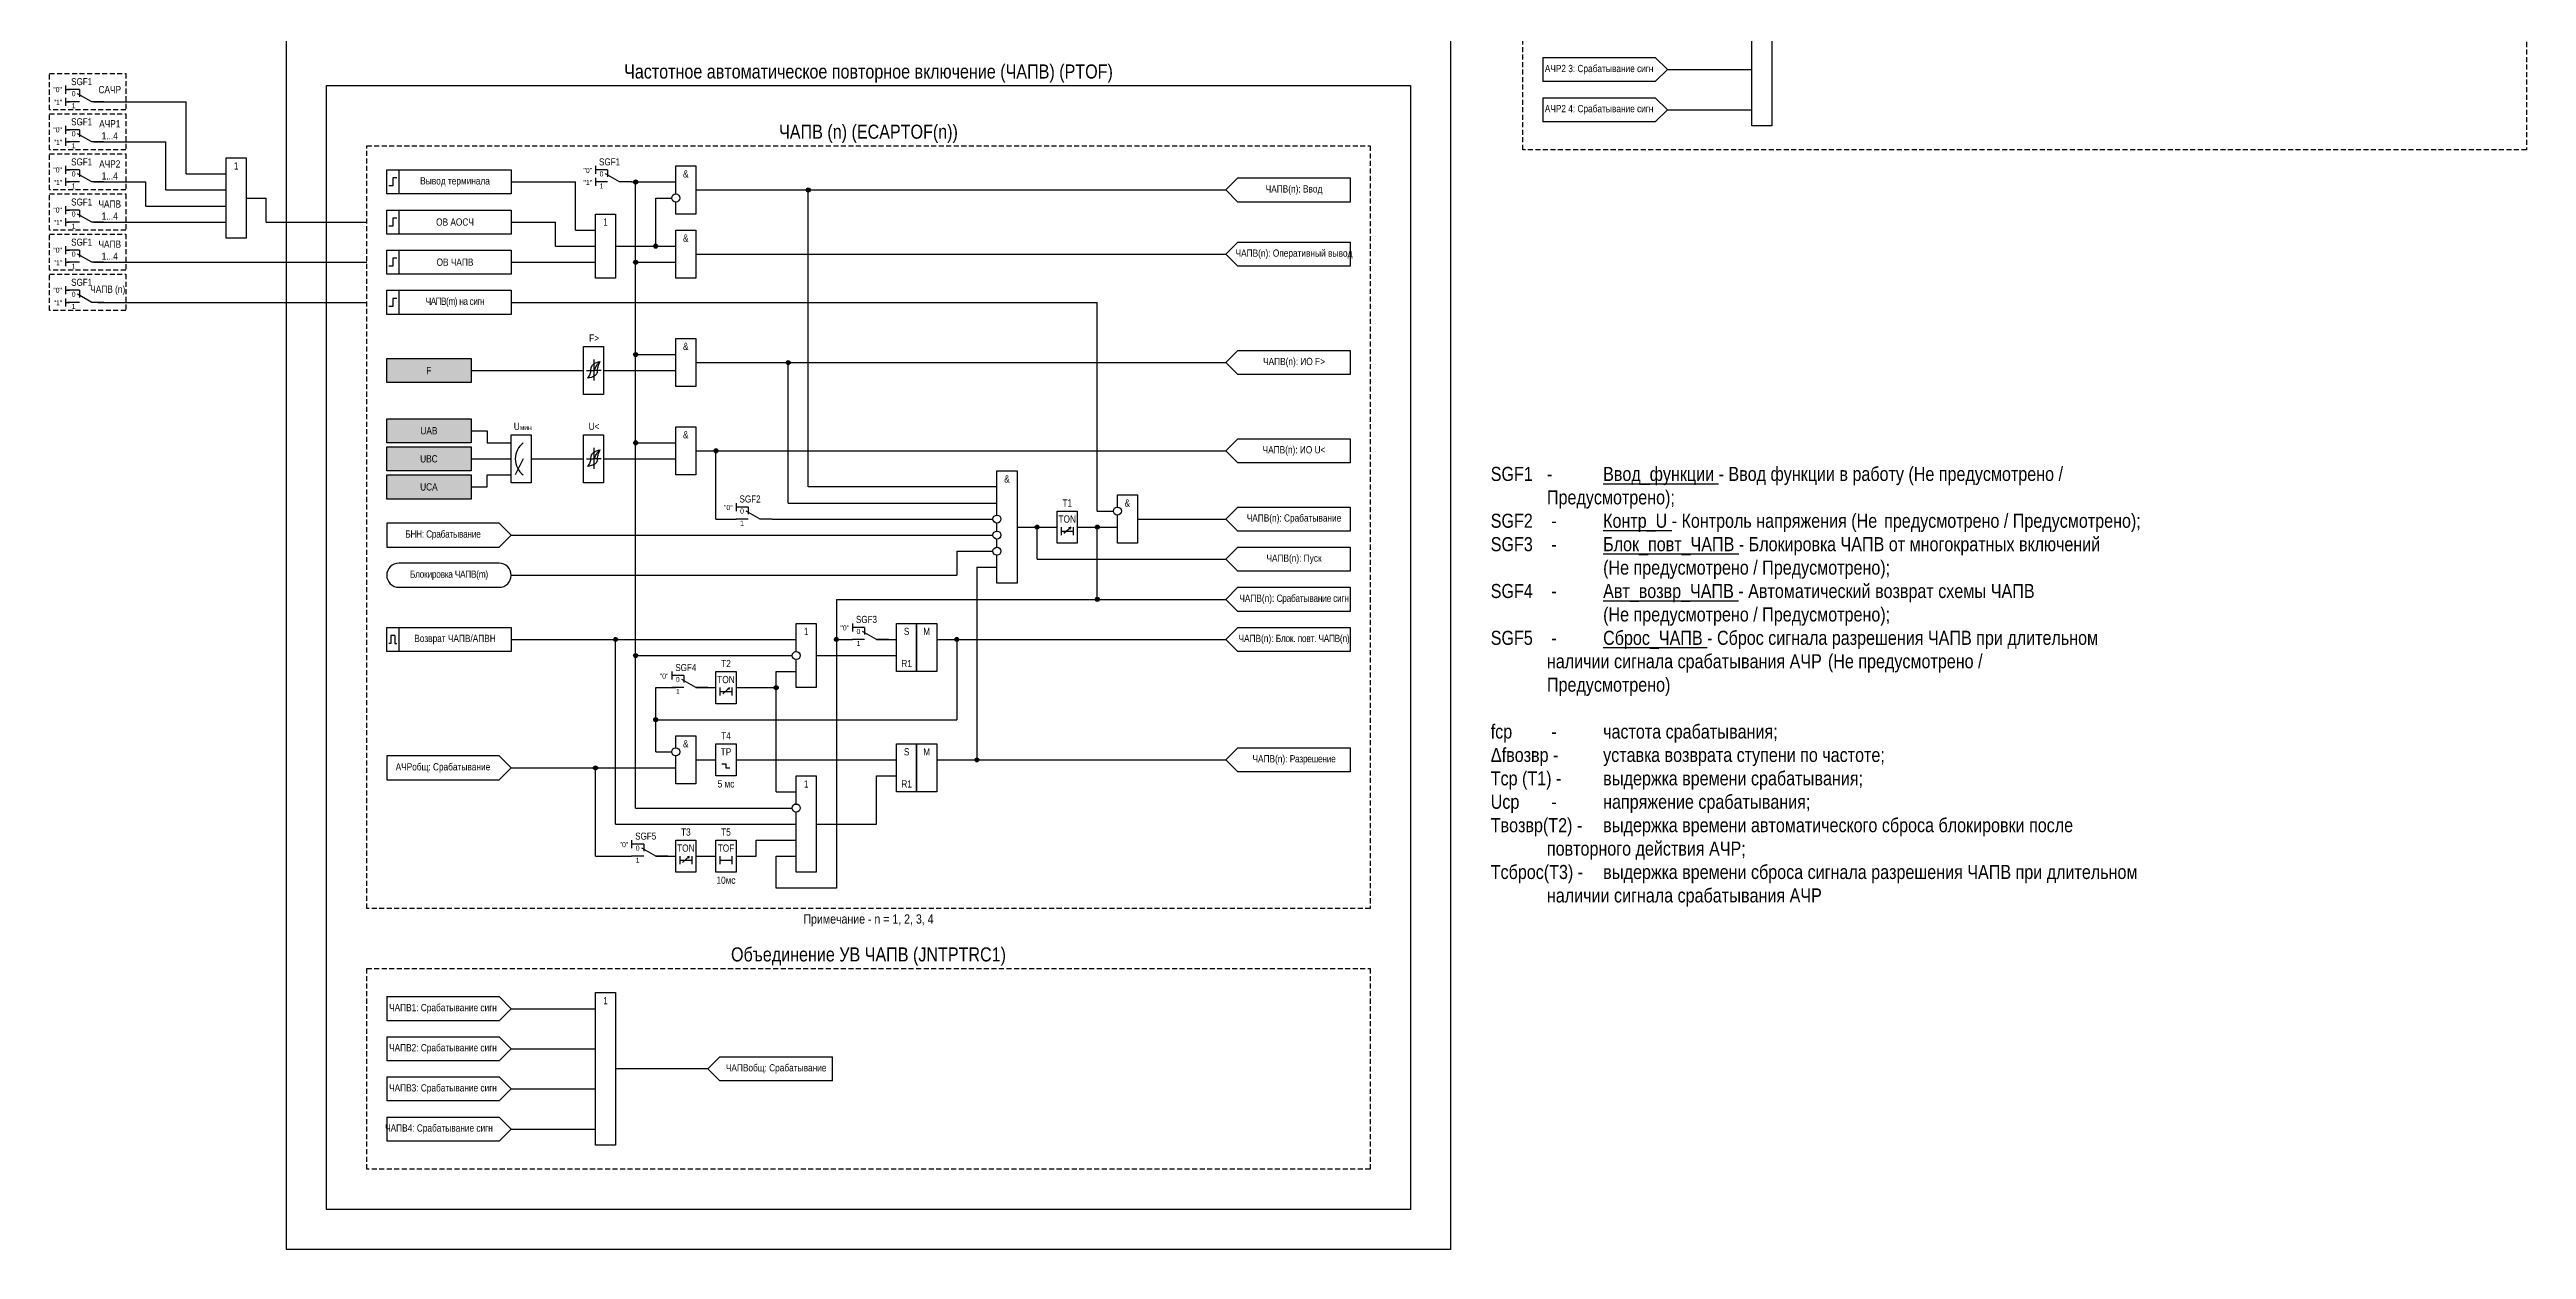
# Model space of a CAD drawing. Header units: millimetres. Extents: x -1311 to 1381, y -299 to 1200.
# Drawn here: x -59 to 558, y 106 to 405 of the extents above; entities that cross this region are included whole.
import ezdxf
from ezdxf.enums import TextEntityAlignment as Align

# ---------------------------------------------------------------- set-up
doc = ezdxf.new("R2010")
doc.units = ezdxf.units.MM
doc.linetypes.add('штриховая2', pattern=[0.375, 0.25, -0.125])
doc.layers.add('Основная', color=7, linetype='Continuous')
doc.styles.add('1.8_Gost_RD', font='ARIALN.TTF', dxfattribs={"height": 1.8})
doc.styles.add('2.5_Gost_RD', font='ARIALN.TTF', dxfattribs={"height": 2.5})
doc.styles.add('3.5_Gost_RD', font='ARIALN.TTF', dxfattribs={"height": 3.5})
doc.styles.add('Вывод', font='ARIALN.TTF', dxfattribs={"height": 2.5})
doc.styles.add('Компонент', font='ARIALN.TTF', dxfattribs={"height": 3.5})

# ---------------------------------------------------------------- blocks, each defined once
blk = doc.blocks.new('*U958')
at = {"layer": 'Основная', "color": 0}
blk.add_line((0, 0), (7, 4), dxfattribs=at)
at = {"layer": 'Основная', "ltscale": 0.35}
blk.add_line((6, 6), (6, 2.5), dxfattribs=at)
blk = doc.blocks.new('*U1018')
at = {"layer": 'Основная', "color": 0}
for p, q in [((-3, 6), (-9, 6)), ((-3, 0), (-9, 0)), ((9, 0), (3, 0))]:
    blk.add_line(p, q, dxfattribs=at)
at = {"layer": 'Основная', "ltscale": 0.25, "xscale": -1}
blk.add_blockref('*U958', (3, 0), dxfattribs=at)
at = {"layer": 'Основная'}
for tag, height, style, p in [('В1', 2.5, 'Вывод', (-13, 6)), ('В2', 2.5, 'Вывод', (-6, 4)), ('ОУ', 3.5, 'Компонент', (-2, 10)), ('В3', 2.5, 'Вывод', (-6, -2))]:
    blk.add_attdef(tag, text='', height=height, dxfattribs=dict(at, style=style)).set_placement(p, align=Align.MIDDLE_CENTER)
blk = doc.blocks.new('Точка')
at = {"ltscale": 100}
h = blk.add_hatch(color=256, dxfattribs=at)
h.dxf.hatch_style = 1
edge = h.paths.add_edge_path()
edge.add_arc((0, 0), 0.5, 0, 360)
blk.add_circle((0, 0), 0.5, dxfattribs=at)
blk = doc.blocks.new('*U985')
at = {"layer": 'Основная', "color": 0}
for p, q in [((-3, 6), (-9, 6)), ((-3, 0), (-9, 0)), ((9, 0), (3, 0))]:
    blk.add_line(p, q, dxfattribs=at)
at = {"layer": 'Основная', "ltscale": 0.25, "xscale": -1}
blk.add_blockref('*U958', (3, 0), dxfattribs=at)
at = {"layer": 'Основная'}
for tag, height, style, p in [('В1', 2.5, 'Вывод', (-14, 6)), ('В2', 2.5, 'Вывод', (-6, 4)), ('ОУ', 3.5, 'Компонент', (-2, 10)), ('В3', 2.5, 'Вывод', (-6, -2))]:
    blk.add_attdef(tag, text='', height=height, dxfattribs=dict(at, style=style)).set_placement(p, align=Align.MIDDLE_CENTER)

msp = doc.modelspace()

# ---------------------------------------------------------------- hatches: boundary and pattern name
at = {"ltscale": 100, "true_color": 0x6bffb3}
h = msp.add_hatch(color=111, dxfattribs=at)
h.dxf.hatch_style = 1
h.paths.add_polyline_path([(25, 328), (46, 328), (46, 322), (25, 322)])
h = msp.add_hatch(color=111, dxfattribs=at)
h.dxf.hatch_style = 1
h.paths.add_polyline_path([(25, 313), (46, 313), (46, 307), (25, 307)])
h = msp.add_hatch(color=111, dxfattribs=at)
h.dxf.hatch_style = 1
h.paths.add_polyline_path([(25, 306), (46, 306), (46, 300), (25, 300)])
h = msp.add_hatch(color=111, dxfattribs=at)
h.dxf.hatch_style = 1
h.paths.add_polyline_path([(25, 299), (46, 299), (46, 293), (25, 293)])

# ---------------------------------------------------------------- linework, layer by layer
at = {"ltscale": 100}
for p, q in [((313, 403), (313, 397)), ((313, 393), (313, 387)), ((193.7, 284.46), (195.37, 285.95)), ((195.37, 285.95), (194.85, 285.73)), ((195.37, 285.95), (195.11, 285.48)), ((27, 259), (27, 257)), ((27, 257), (27.5, 257)), ((82, 212), (82, 258)), ((167, 258), (167, 238)), ((122, 246), (122, 250)), ((92, 230), (92, 246)), ((108.7, 244.46), (110.37, 245.95)), ((110.37, 245.95), (109.85, 245.73)), ((110.37, 245.95), (110.11, 245.48)), ((122, 220), (122, 246)), ((77, 204), (77, 226)), ((109.5, 226), (110.5, 226)), ((147, 212), (147, 224)), ((87, 216), (122, 216)), ((98.7, 202.46), (100.37, 203.95)), ((100.37, 203.95), (99.85, 203.73)), ((100.37, 203.95), (100.11, 203.48)), ((117, 204), (117, 208)), ((122, 196), (122, 204)), ((137, 196), (122, 196)), ((25, 169), (25, 163)), ((53, 169), (56, 166)), ((56, 166), (53, 163)), ((56, 166), (77, 166)), ((25, 159), (25, 153)), ((53, 159), (56, 156)), ((56, 156), (53, 153)), ((56, 156), (77, 156)), ((25, 149), (25, 143)), ((53, 149), (56, 146)), ((105, 151), (82, 151)), ((108, 154), (105, 151)), ((105, 151), (108, 148)), ((136, 148), (136, 154)), ((56, 146), (53, 143)), ((56, 146), (77, 146)), ((25, 139), (25, 133)), ((53, 139), (56, 136)), ((56, 136), (53, 133)), ((56, 136), (77, 136)), ((53, 133), (25, 133))]:
    msp.add_line(p, q, dxfattribs=at)
at = {"color": 6, "ltscale": 100}
for p, q in [((-55, 396), (-55, 394)), ((-55, 395), (-54, 395)), ((-55, 393), (-55, 391)), ((-55, 392), (-54, 392)), ((-25, 374), (-25, 392)), ((-55, 386), (-55, 384)), ((-55, 385), (-54, 385)), ((-55, 383), (-55, 381)), ((-55, 382), (-54, 382)), ((-30, 370), (-30, 382)), ((-55, 376), (-55, 374)), ((-55, 375), (-54, 375)), ((-55, 373), (-55, 371)), ((-55, 372), (-54, 372)), ((-35, 366), (-35, 372)), ((-55, 366), (-55, 364)), ((-55, 365), (-54, 365)), ((-5, 362), (-5, 368)), ((-55, 363), (-55, 361)), ((-55, 362), (-54, 362)), ((-55, 356), (-55, 354)), ((-55, 355), (-54, 355)), ((-55, 353), (-55, 351)), ((-55, 352), (-54, 352)), ((-55, 346), (-55, 344)), ((-55, 345), (-54, 345)), ((-55, 343), (-55, 341)), ((-55, 342), (-54, 342))]:
    msp.add_line(p, q, dxfattribs=at)
at = {"color": 3, "ltscale": 100}
for points in [[(0, 1185), (290, 1185), (290, 106), (0, 106)], [(10, 396), (280, 396), (280, 116), (10, 116)]]:
    msp.add_lwpolyline(points, close=True, dxfattribs=at)
at = {"linetype": 'штриховая2', "ltscale": 5}
for points in [[(308, 480), (558, 480), (558, 380), (308, 380)], [(20, 176), (270, 176), (270, 126), (20, 126)]]:
    msp.add_lwpolyline(points, close=True, dxfattribs=at)
at = {"ltscale": 100}
for points in [[(365, 474), (370, 474), (370, 386), (365, 386)], [(25, 328), (46, 328), (46, 322), (25, 322)], [(25, 313), (46, 313), (46, 307), (25, 307)], [(25, 306), (46, 306), (46, 300), (25, 300)], [(25, 299), (46, 299), (46, 293), (25, 293)], [(192, 290), (197, 290), (197, 282), (192, 282)], [(152, 262), (157, 262), (157, 250), (152, 250)], [(157, 262), (162, 262), (162, 250), (157, 250)], [(107, 250), (112, 250), (112, 242), (107, 242)], [(107, 232), (112, 232), (112, 224), (107, 224)], [(152, 232), (157, 232), (157, 220), (152, 220)], [(157, 232), (162, 232), (162, 220), (157, 220)], [(97, 208), (102, 208), (102, 200), (97, 200)], [(107, 208), (112, 208), (112, 200), (107, 200)], [(77, 170), (82, 170), (82, 132), (77, 132)]]:
    msp.add_lwpolyline(points, close=True, dxfattribs=at)
at = {"color": 6, "linetype": 'штриховая2', "ltscale": 5}
for points in [[(-59, 399), (-40, 399), (-40, 390), (-59, 390)], [(-59, 389), (-40, 389), (-40, 380), (-59, 380)], [(-59, 379), (-40, 379), (-40, 370), (-59, 370)], [(-59, 369), (-40, 369), (-40, 360), (-59, 360)], [(-59, 359), (-40, 359), (-40, 350), (-59, 350)], [(-59, 349), (-40, 349), (-40, 340), (-59, 340)]]:
    msp.add_lwpolyline(points, close=True, dxfattribs=at)
at = {"color": 6, "ltscale": 100}
for points in [[(-48, 392), (-25, 392), (-25, 392), (-25, 392)], [(-48, 382), (-30, 382), (-30, 382), (-30, 382)], [(-48, 372), (-35, 372)], [(-45, 372), (-35, 372)], [(-25, 374), (-15, 374)], [(-25, 374), (-25, 374), (-25, 374), (-15, 374)], [(-35, 366), (-15, 366)], [(-35, 366), (-35, 366), (-35, 366), (-15, 366)], [(-30, 370), (-25, 370), (-25, 370), (-15, 370)], [(-10, 368), (-5, 368)], [(-10, 368), (-10, 368), (-10, 368), (-5, 368)], [(-48, 362), (-30, 362), (-30, 362), (-30, 362)], [(-40, 362), (-15, 362)], [(-40, 362), (-40, 362), (-40, 362), (-15, 362)], [(-5, 362), (20, 362)], [(-48, 352), (20, 352)], [(-47, 342), (-5, 342)], [(-5, 342), (20, 342)]]:
    msp.add_lwpolyline(points, dxfattribs=at)
msp.add_lwpolyline([(-15, 378), (-10, 378), (-10, 358), (-15, 358)], close=True, dxfattribs=at)
at = {"ltscale": 100}
for points in [[(46, 310), (50, 310), (50, 307), (56, 307)], [(46, 303), (56, 303)], [(46, 296), (50, 296), (50, 299), (56, 299)], [(193, 286), (193, 284)], [(193, 285), (196, 285)], [(196, 286), (196, 284)], [(108, 246), (108, 244)], [(108, 245), (111, 245)], [(111, 246), (111, 244)], [(108.5, 227), (109.5, 227)], [(109.5, 227), (109.5, 226)], [(98, 204), (98, 202)], [(101, 204), (101, 202)], [(108, 204), (108, 202)], [(111, 204), (111, 202)], [(98, 203), (101, 203)], [(108, 203), (111, 203)]]:
    msp.add_lwpolyline(points, dxfattribs=at)
at = {"layer": 'Основная', "color": 0, "ltscale": 100}
for p, q in [((313, 403), (341, 403)), ((341, 403), (344, 400)), ((341, 397), (313, 397)), ((344, 400), (341, 397)), ((344, 400), (365, 400)), ((313, 393), (341, 393)), ((341, 393), (344, 390)), ((344, 390), (341, 387)), ((344, 390), (365, 390)), ((341, 387), (313, 387)), ((25, 169), (53, 169)), ((53, 163), (25, 163)), ((25, 159), (53, 159)), ((53, 153), (25, 153)), ((25, 149), (53, 149)), ((108, 154), (136, 154)), ((53, 143), (25, 143)), ((136, 148), (108, 148)), ((25, 139), (53, 139))]:
    msp.add_line(p, q, dxfattribs=at)
at = {"layer": 'Основная', "ltscale": 100}
for p, q in [((72, 360), (72, 372)), ((77, 376), (77, 374)), ((77, 373), (77, 371)), ((87, 216), (87, 372)), ((130, 296), (130, 370)), ((67, 356), (67, 362)), ((202, 290), (202, 342)), ((74, 329.5), (74, 331)), ((74, 331), (79, 331)), ((74, 322), (74, 330)), ((79, 331), (79, 325)), ((74, 319), (74, 322)), ((79, 325), (97, 325)), ((79, 325), (79, 319)), ((125, 292), (125, 327)), ((79, 319), (74, 319)), ((56, 307.5), (56, 309)), ((56, 309), (61, 309)), ((61, 309), (61, 303)), ((74, 307.5), (74, 309)), ((74, 309), (79, 309)), ((79, 309), (79, 303)), ((56, 300), (56, 308)), ((61, 303), (61, 297)), ((74, 300), (74, 308)), ((79, 303), (97, 303)), ((79, 303), (79, 297)), ((102, 305), (112, 305)), ((107, 288), (107, 305)), ((56, 297), (56, 300)), ((61, 297), (56, 297)), ((74, 297), (74, 300)), ((79, 297), (74, 297)), ((112, 292), (112, 290)), ((125, 292), (177, 292)), ((177, 296), (130, 296)), ((56, 284), (176, 284)), ((187, 278), (187, 286)), ((202, 268), (202, 286)), ((167, 280), (167, 274)), ((56, 274), (167, 274)), ((172, 276), (172, 228)), ((137, 268), (137, 196)), ((141, 262), (141, 260)), ((87, 254), (126, 254)), ((132, 254), (152, 254)), ((162, 258), (234, 258)), ((96, 250), (96, 248)), ((92, 246), (97, 246)), ((92, 238), (167, 238)), ((56, 226), (97, 226)), ((112, 228), (152, 228)), ((147, 224), (152, 224)), ((162, 228), (234, 228)), ((132, 212), (147, 212)), ((77, 204), (86, 204)), ((86, 208), (86, 206))]:
    msp.add_line(p, q, dxfattribs=at)
at = {"layer": 'Основная'}
for p, q in [((76.6, 327.72), (76.6, 322.52)), ((76.6, 305.72), (76.6, 300.52))]:
    msp.add_line(p, q, dxfattribs=at)
at = {"layer": 'Основная', "color": 7, "ltscale": 100}
for p, q in [((46, 325), (74, 325)), ((74.79, 325), (76.6, 325)), ((78.42, 325), (76.6, 325)), ((59, 303), (57, 299)), ((61, 303), (74, 303)), ((74.79, 303), (76.6, 303)), ((78.42, 303), (76.6, 303))]:
    msp.add_line(p, q, dxfattribs=at)
at = {"layer": 'Основная', "linetype": 'штриховая2', "ltscale": 5}
msp.add_lwpolyline([(20, 381), (270, 381), (270, 191), (20, 191)], close=True, dxfattribs=at)
at = {"layer": 'Основная', "ltscale": 100}
for points in [[(25, 375), (28, 375), (28, 369), (25, 369)], [(25, 365), (28, 365), (28, 359), (25, 359)], [(77, 364), (82, 364), (82, 348), (77, 348)], [(97, 360), (102, 360), (102, 348), (97, 348)], [(25, 355), (28, 355), (28, 349), (25, 349)], [(25, 345), (28, 345), (28, 339), (25, 339)], [(97, 333), (102, 333), (102, 321), (97, 321)], [(97, 311), (102, 311), (102, 299), (97, 299)], [(25, 261), (28, 261), (28, 255), (25, 255)]]:
    msp.add_lwpolyline(points, close=True, dxfattribs=at)
at = {"layer": 'Основная', "color": 0, "ltscale": 100}
for points in [[(25, 375), (56, 375), (56, 369), (25, 369)], [(265, 373), (265, 367), (237, 367), (234, 370), (237, 373)], [(25, 365), (56, 365), (56, 359), (25, 359)], [(25, 355), (56, 355), (56, 349), (25, 349)], [(265, 357), (265, 351), (237, 351), (234, 354), (237, 357)], [(25, 345), (56, 345), (56, 339), (25, 339)], [(265, 330), (265, 324), (237, 324), (234, 327), (237, 330)], [(265, 308), (265, 302), (237, 302), (234, 305), (237, 308)], [(265, 291), (265, 285), (237, 285), (234, 288), (237, 291)], [(265, 281), (265, 275), (237, 275), (234, 278), (237, 281)], [(265, 271), (265, 265), (237, 265), (234, 268), (237, 271)], [(25, 261), (56, 261), (56, 255), (25, 255)], [(265, 261), (265, 255), (237, 255), (234, 258), (237, 261)], [(265, 231), (265, 225), (237, 225), (234, 228), (237, 231)]]:
    msp.add_lwpolyline(points, close=True, dxfattribs=at)
at = {"layer": 'Основная', "lineweight": 30, "ltscale": 100}
for points in [[(27.5, 373), (26.5, 373), (26.5, 371), (25.5, 371)], [(27.5, 363), (26.5, 363), (26.5, 361), (25.5, 361)], [(27.5, 353), (26.5, 353), (26.5, 351), (25.5, 351)], [(27.5, 343), (26.5, 343), (26.5, 341), (25.5, 341)], [(27, 259), (26, 259), (26, 257), (25.5, 257)]]:
    msp.add_lwpolyline(points, dxfattribs=at)
at = {"layer": 'Основная', "ltscale": 100}
for points in [[(56, 372), (72, 372)], [(86, 372), (97, 372)], [(97, 369), (97, 376), (102, 376), (102, 364), (97, 364), (97, 367)], [(82, 356), (92, 356), (92, 368), (96, 368)], [(102, 370), (234, 370)], [(56, 362), (67, 362)], [(72, 360), (77, 360)], [(56, 352), (77, 352)], [(67, 356), (77, 356)], [(82, 356), (97, 356)], [(82, 356), (87, 356)], [(82, 356), (87, 356), (87, 356), (87, 356)], [(87, 352), (97, 352)], [(102, 354), (102, 354), (102, 354), (234, 354)], [(56, 342), (202, 342)], [(87, 329), (97, 329)], [(102, 327), (234, 327)], [(87, 307), (97, 307)], [(107, 305), (234, 305)], [(177, 289), (177, 300), (182, 300), (182, 272), (177, 272), (177, 279)], [(202, 290), (206, 290)], [(207, 291), (207, 294), (212, 294), (212, 282), (207, 282), (207, 289)], [(107, 288), (112, 288)], [(121, 288), (176, 288)], [(177, 285), (177, 287)], [(182, 286), (192, 286)], [(182, 286), (192, 286), (192, 286), (192, 286)], [(197, 286), (207, 286)], [(212, 288), (234, 288)], [(167, 280), (176, 280)], [(177, 281), (177, 283)], [(187, 278), (234, 278)], [(172, 276), (177, 276)], [(137, 268), (234, 268)], [(127, 255), (127, 262), (132, 262), (132, 246), (127, 246), (127, 253)], [(56, 258), (127, 258)], [(137, 258), (141, 258)], [(147, 258), (152, 258)], [(122, 250), (127, 250)], [(92, 246), (96, 246)], [(102, 246), (107, 246)], [(112, 246), (122, 246)], [(92, 230), (96, 230)], [(97, 231), (97, 234), (102, 234), (102, 222), (97, 222), (97, 229)], [(102, 228), (107, 228)], [(127, 221), (127, 224), (132, 224), (132, 200), (127, 200), (127, 208)], [(127, 217), (127, 224)], [(122, 220), (127, 220)], [(122, 216), (126, 216)], [(82, 212), (127, 212)], [(127, 208), (127, 215)], [(92, 204), (97, 204)], [(102, 204), (107, 204)], [(112, 204), (117, 204)], [(117, 208), (122, 208)], [(122, 208), (127, 208)], [(122, 204), (127, 204)]]:
    msp.add_lwpolyline(points, dxfattribs=at)
at = {"layer": 'Основная', "color": 0, "ltscale": 100}
for points in [[(56, 284), (53, 287), (25, 287), (25, 281), (53, 281), (56, 284)], [(56, 226), (53, 229), (25, 229), (25, 223), (53, 223), (56, 226)]]:
    msp.add_lwpolyline(points, dxfattribs=at)
msp.add_lwpolyline([(28, 271), (53, 271, 1), (53, 277), (28, 277, 1)], format="xyb", close=True, dxfattribs=at)
at = {"layer": 'Основная'}
for centre in [(97, 368), (207, 290), (177, 288), (177, 284), (177, 280), (127, 254), (97, 230), (127, 216)]:
    msp.add_circle(centre, 1, dxfattribs=at)
at = {"layer": 'Основная', "color": 7, "ltscale": 100}
msp.add_arc((62, 303), 5, 126.8699, 233.1301, dxfattribs=at)
at = {"layer": 'Основная'}
for points in [[(75.8, 324.92), (75.95, 325.71), (76.44, 326.54), (78.2, 327.26)], [(76.6, 325), (77, 325.72), (77.47, 326.6), (78.2, 327.26)], [(77.48, 324.92), (77.6, 325.71), (77.81, 326.54), (78.2, 327.26)], [(75.8, 324.92), (75.6, 324.13), (75, 323.12)], [(77.48, 324.92), (77.25, 324.13), (76.76, 323.67), (75, 323.12)], [(75.8, 302.92), (75.6, 302.13), (75, 301.12)], [(77.48, 302.92), (77.25, 302.13), (76.76, 301.67), (75, 301.12)], [(75.8, 302.92), (75.95, 303.71), (76.44, 304.54), (78.2, 305.26)], [(76.6, 303), (77, 303.72), (77.47, 304.6), (78.2, 305.26)], [(77.48, 302.92), (77.6, 303.71), (77.81, 304.54), (78.2, 305.26)]]:
    msp.add_spline(points, degree=3, dxfattribs=at)

# ---------------------------------------------------------------- block references
at = {"layer": 'Основная', "color": 6, "ltscale": 0.25, "xscale": 0.5, "yscale": 0.5, "zscale": 0.5}
for p in [(-50, 392), (-50, 382), (-50, 372), (-50, 362), (-50, 352), (-50, 342)]:
    msp.add_blockref('*U985', p, dxfattribs=at).add_auto_attribs({'ОУ': 'SGF1', 'В1': '"0"', 'В2': '0', 'В3': '1'})
at = {"layer": 'Основная', "ltscale": 0.25}
ref = msp.add_blockref('*U1018', (81.5, 372), dxfattribs=dict(at, xscale=0.5, yscale=0.5, zscale=0.5))
ref.add_attrib('ОУ', 'SGF1', dxfattribs={"height": 1.75, "style": 'Компонент'}).set_placement((80.5, 377), align=Align.MIDDLE_CENTER)
ref.add_attrib('В2', '0', dxfattribs={"height": 1.25, "style": 'Вывод'}).set_placement((78.5, 374), align=Align.MIDDLE_CENTER)
ref.add_attrib('В3', '1', dxfattribs={"height": 1.25, "style": 'Вывод'}).set_placement((78.5, 371), align=Align.MIDDLE_CENTER)
at = {"layer": 'Основная', "ltscale": 100}
for p in [(87, 372), (130, 370), (87, 352), (92, 356), (87, 329), (125, 327), (87, 307), (107, 305), (187, 286), (202, 286), (202, 268), (82, 258), (87, 254), (137, 258), (167, 258), (122, 246), (92, 238), (172, 228), (77, 226)]:
    msp.add_blockref('Точка', p, dxfattribs=at)
at = {"layer": 'Основная', "ltscale": 0.25}
ref = msp.add_blockref('*U1018', (116.5, 288), dxfattribs=dict(at, xscale=0.5, yscale=0.5, zscale=0.5))
ref.add_attrib('ОУ', 'SGF2', dxfattribs={"height": 1.75, "style": 'Компонент'}).set_placement((115.5, 293), align=Align.MIDDLE_CENTER)
ref.add_attrib('В2', '0', dxfattribs={"height": 1.25, "style": 'Вывод'}).set_placement((113.5, 290), align=Align.MIDDLE_CENTER)
ref.add_attrib('В3', '1', dxfattribs={"height": 1.25, "style": 'Вывод'}).set_placement((113.5, 287), align=Align.MIDDLE_CENTER)
ref = msp.add_blockref('*U1018', (145.5, 258), dxfattribs=dict(at, xscale=0.5, yscale=0.5, zscale=0.5))
ref.add_attrib('ОУ', 'SGF3', dxfattribs={"height": 1.75, "style": 'Компонент'}).set_placement((144.5, 263), align=Align.MIDDLE_CENTER)
ref.add_attrib('В2', '0', dxfattribs={"height": 1.25, "style": 'Вывод'}).set_placement((142.5, 260), align=Align.MIDDLE_CENTER)
ref.add_attrib('В3', '1', dxfattribs={"height": 1.25, "style": 'Вывод'}).set_placement((142.5, 257), align=Align.MIDDLE_CENTER)
ref = msp.add_blockref('*U1018', (100.5, 246), dxfattribs=dict(at, xscale=0.5, yscale=0.5, zscale=0.5))
ref.add_attrib('ОУ', 'SGF4', dxfattribs={"height": 1.75, "style": 'Компонент'}).set_placement((99.5, 251), align=Align.MIDDLE_CENTER)
ref.add_attrib('В2', '0', dxfattribs={"height": 1.25, "style": 'Вывод'}).set_placement((97.5, 248), align=Align.MIDDLE_CENTER)
ref.add_attrib('В3', '1', dxfattribs={"height": 1.25, "style": 'Вывод'}).set_placement((97.5, 245), align=Align.MIDDLE_CENTER)
ref = msp.add_blockref('*U1018', (90.5, 204), dxfattribs=dict(at, xscale=0.5, yscale=0.5, zscale=0.5))
ref.add_attrib('ОУ', 'SGF5', dxfattribs={"height": 1.75, "style": 'Компонент'}).set_placement((89.5, 209), align=Align.MIDDLE_CENTER)
ref.add_attrib('В2', '0', dxfattribs={"height": 1.25, "style": 'Вывод'}).set_placement((87.5, 206), align=Align.MIDDLE_CENTER)
ref.add_attrib('В3', '1', dxfattribs={"height": 1.25, "style": 'Вывод'}).set_placement((87.5, 203), align=Align.MIDDLE_CENTER)

# ---------------------------------------------------------------- texts
at = {"color": 30, "ltscale": 100}
for s, insert, char_height, width, attachment_point, style in [('Частотное автоматическое повторное включение (ЧАПВ) (PTOF)', (145, 399), 3.5, 270, 5, '3.5_Gost_RD'), ('САЧР', (-44, 395), 1.8, 8, 5, '2.5_Gost_RD'), ('АЧР1 1...4', (-44, 385), 1.8, 8, 5, '2.5_Gost_RD'), ('ЧАПВ (n) (ECAPTOF(n))', (145, 384), 3.5, 250, 5, '3.5_Gost_RD'), ('АЧР2 1...4', (-44, 375), 1.8, 8, 5, '2.5_Gost_RD'), ('ЧАПВ 1...4', (-44, 365), 1.8, 8, 5, '2.5_Gost_RD'), ('ЧАПВ 1...4', (-44, 355), 1.8, 8, 5, '2.5_Gost_RD'), ('ЧАПВ (n)', (-44.5, 345), 1.8, 9, 5, '2.5_Gost_RD'), ('SGF1^I-^I{\\LВвод_функции} - Ввод функции в работу (Не предусмотрено /^I^I^IПредусмотрено);\\PSGF2^I - ^I{\\LКонтр_U} - Контроль напряжения (Не^Iпредусмотрено / Предусмотрено); SGF3^I - ^I{\\LБлок_повт_ЧАПВ} - Блокировка ЧАПВ от многократных включений ^J^I^I(Не предусмотрено / Предусмотрено);\\PSGF4^I - ^I{\\LАвт_возвр_ЧАПВ} - Автоматический возврат схемы ЧАПВ ^J^I^I(Не предусмотрено / Предусмотрено);\\PSGF5^I - ^I{\\LСброс_ЧАПВ} - Сброс сигнала разрешения ЧАПВ при длительном ^I^I^Iналичии сигнала срабатывания АЧР^I(Не предусмотрено / ^I^I^I^IПредусмотрено)\\P\\Pfср^I - ^Iчастота срабатывания;\\PΔfвозвр - ^Iуставка возврата ступени по частоте;\\PTср (T1) - ^Iвыдержка времени срабатывания;\\PUср^I - ^Iнапряжение срабатывания;\\PTвозвр(T2) -^Iвыдержка времени автоматического сброса блокировки после ^I^I^Iповторного действия АЧР;\\PTсброс(T3) -^Iвыдержка времени сброса сигнала разрешения ЧАПВ при длительном ^I^Iналичии сигнала срабатывания АЧР\\P ', (300, 301), 3.5, 165, 1, '3.5_Gost_RD'), ('Объединение УВ ЧАПВ (JNTPTRC1)', (145, 179), 3.5, 250, 5, '3.5_Gost_RD')]:
    msp.add_mtext(s, dxfattribs=dict(at, insert=insert, char_height=char_height, width=width, attachment_point=attachment_point, style=style))
at = {"color": 6, "ltscale": 100, "char_height": 1.25, "attachment_point": 1, "style": '3.5_Gost_RD'}
for insert in [(-58, 392.5), (-58, 382.5), (-58, 372.5), (-58, 362.5), (-58, 352.5), (-58, 342.5)]:
    msp.add_mtext_dynamic_manual_height_columns('"1"', width=2, gutter_width=17.5, heights=[0], dxfattribs=dict(at, insert=insert))
at = {"color": 6, "ltscale": 100, "insert": (-12.5, 376), "char_height": 1.8, "width": 5, "attachment_point": 5, "style": '2.5_Gost_RD'}
msp.add_mtext('1', dxfattribs=at)
at = {"ltscale": 100, "char_height": 1.8, "attachment_point": 5}
for s, insert, width, style in [('F', (35.5, 325), 21, '1.8_Gost_RD'), ('UAB', (35.5, 310), 21, '1.8_Gost_RD'), ('UBC', (35.5, 303), 21, '1.8_Gost_RD'), ('UCA', (35.5, 296), 21, '1.8_Gost_RD'), ('T1', (194.5, 292), 5, '2.5_Gost_RD'), ('TON', (194.5, 288), 5, '2.5_Gost_RD'), ('S', (154.5, 260), 5, '2.5_Gost_RD'), ('М', (159.5, 260), 5, '2.5_Gost_RD'), ('TON', (109.5, 248), 5, '2.5_Gost_RD'), ('T2', (109.5, 252), 5, '2.5_Gost_RD'), ('R1', (154.5, 252), 5, '2.5_Gost_RD'), ('T4 ', (109.5, 234), 5, '2.5_Gost_RD'), ('TP', (109.5, 230), 5, '2.5_Gost_RD'), ('S', (154.5, 230), 5, '2.5_Gost_RD'), ('М', (159.5, 230), 5, '2.5_Gost_RD'), ('5 мс', (109.5, 222), 5, '2.5_Gost_RD'), ('R1', (154.5, 222), 5, '2.5_Gost_RD'), ('T3 ', (99.5, 210), 5, '2.5_Gost_RD'), ('T5', (109.5, 210), 5, '2.5_Gost_RD'), ('TON', (99.5, 206), 5, '2.5_Gost_RD'), ('TOF', (109.5, 206), 5, '2.5_Gost_RD'), ('10мс', (109.5, 198), 5, '2.5_Gost_RD'), ('1', (79.5, 168), 5, '2.5_Gost_RD')]:
    msp.add_mtext(s, dxfattribs=dict(at, insert=insert, width=width, style=style))
at = {"layer": 'Основная', "color": 0, "ltscale": 100, "char_height": 1.8, "width": 28, "attachment_point": 5, "style": '2.5_Gost_RD'}
for s, insert in [('{\\C256;АЧР2 3: Срабатывание сигн}', (327, 400)), ('{\\C256;АЧР2 4: Срабатывание сигн}', (327, 390)), ('{\\C256;Вывод терминала}', (42, 372)), ('ЧАПВ(n): Ввод', (251, 370)), ('{\\C256;ОВ АОСЧ}', (42, 362)), ('{\\C256;ОВ ЧАПВ}', (42, 352)), ('{\\C256;ЧАПВ(n): Оперативный вывод}', (251, 354)), ('{\\T0.9;\\C256;ЧАПВ(m) на сигн}', (42, 342)), ('{\\C256;ЧАПВ(n): ИО F>}', (251, 327)), ('{\\C256;ЧАПВ(n): ИО U<}', (251, 305)), ('{\\T0.95;БНН: Срабатывание}', (39, 284)), ('{\\C256;ЧАПВ(n): Срабатывание}', (251, 288)), ('{\\C256;ЧАПВ(n): Пуск}', (251, 278)), ('{\\T0.95;Блокировка ЧАПВ(m)}', (40.5, 274)), ('{\\C256;ЧАПВ(n): \\T0.95;Срабатывание сигн}', (251, 268)), ('{\\C256;Возврат ЧАПВ/АПВН}', (42, 258)), ('{\\C256;ЧАПВ(n): \\T0.95;Блок. повт. ЧАПВ(n)}', (251, 258)), ('{\\C256;ЧАПВ(n): \\T0.95;Разрешение}', (251, 228)), ('АЧРобщ: Срабатывание', (39, 226)), ('{\\C256;ЧАПВ1: Срабатывание сигн}', (39, 166)), ('{\\C256;ЧАПВ2: Срабатывание сигн}', (39, 156)), ('{\\C256;ЧАПВобщ: Срабатывание}', (122, 151)), ('{\\C256;ЧАПВ3: Срабатывание сигн}', (39, 146)), ('{\\C256;ЧАПВ4: Срабатывание сигн}', (38, 136))]:
    msp.add_mtext(s, dxfattribs=dict(at, insert=insert))
at = {"layer": 'Основная', "ltscale": 100, "char_height": 1.25, "attachment_point": 1, "style": '3.5_Gost_RD'}
for s, insert in [('"0"', (74, 375.5)), ('"1"', (74, 372.5)), ('"0"', (109, 291.5)), ('"0"', (138, 261.5)), ('"0"', (93, 249.5)), ('"0"', (83, 207.5))]:
    msp.add_mtext_dynamic_manual_height_columns(s, width=2, gutter_width=17.5, heights=[0], dxfattribs=dict(at, insert=insert))
at = {"layer": 'Основная', "ltscale": 100, "attachment_point": 5, "style": '2.5_Gost_RD'}
for s, insert, char_height, width in [('&', (99.5, 374), 1.8, 5), ('1', (79.5, 362), 1.8, 5), ('&', (99.5, 358), 1.8, 5), ('&', (99.5, 331), 1.8, 5), ('&', (99.5, 309), 1.8, 5), ('&', (179.5, 298), 1.8, 5), ('&', (209.5, 292), 1.8, 5), ('1', (129.5, 260), 1.8, 5), ('&', (99.5, 232), 1.8, 5), ('1', (129.5, 222), 1.8, 5), ('Примечание - n = 1, 2, 3, 4', (145, 188), 2.3, 250)]:
    msp.add_mtext(s, dxfattribs=dict(at, insert=insert, char_height=char_height, width=width))
at = {"layer": 'Основная', "color": 7, "ltscale": 100, "char_height": 1.8, "attachment_point": 1, "style": '1.8_Gost_RD'}
for s, insert in [('\\pi1.41276;F>', (74, 334)), ('\\pi0.64454;U{\\H0.66667x;мин}', (56, 312)), ('\\pi1.2912;U<', (74, 312))]:
    msp.add_mtext_dynamic_manual_height_columns(s, width=5, gutter_width=17.5, heights=[0], dxfattribs=dict(at, insert=insert))

doc.saveas('drawing.dxf')
